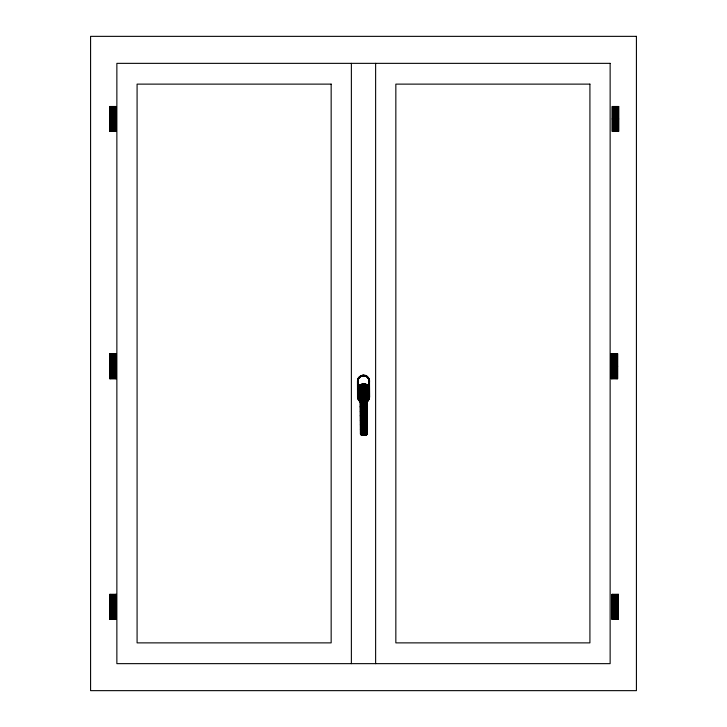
<?xml version="1.0" encoding="UTF-8"?>
<svg xmlns="http://www.w3.org/2000/svg" width="727" height="727" viewBox="0 0 727 727"><rect width="100%" height="100%" fill="white"/><g stroke="black" fill="none" stroke-linecap="round" stroke-linejoin="round"><path stroke-width="1.09" d="M360.383 401.486C359.701 395.642 357.121 379.34 367.653 387.6M360.274 393.171L358.929 390.599L360.338 393.252C354.267 387.491 362.609 380.603 367.989 385.392C366.526 388.427 366.099 410.282 369.18 396.715L369.18 381.375C369.616 373.905 357.457 373.905 357.893 381.375L357.938 397.487L360.101 401.331M360.801 434.01L362.046 435.082L360.41 434.019L359.929 394.17L363.591 393.371L367.262 394.125L367.017 401.422L367.144 397.469L367.071 400.986L360.228 401.004L359.529 385.128L360.465 386.455L360.756 434.01C361.492 436.1 366.353 435.864 367.271 433.974L367.017 395.334L367.553 385.083L366.635 386.41L367.626 387.645L367.071 401.34L366.29 396.651L360.219 396.878L360.265 401.458L360.183 400.568M363 435.064L362.482 384.001M362.691 434.382L363.791 435.055L366.844 434.701L367.208 433.974L360.41 434.019L361.555 435.091L360.946 434.01L360.656 386.382L359.983 384.847L360.874 386.21L361.165 434.01L361.673 435.091M366.899 401.449L366.672 392.253L364.654 391.898L359.865 392.78L360.228 401.004L360.492 390.89L364.645 390.454L367.371 391.399L367.09 398.46L366.762 397.96L367.299 392.943L367.017 401.422L367.826 401.131L366.572 402.122M360.51 393.743L360.156 398.505L366.708 398.296L367.008 400.931L367.335 393.734L368.425 390.145L368.271 385.728L367.162 386.791L367.617 387.673L368.398 386.155L367.48 387.309L367.171 394.016L366.644 388.245L362.482 387.764L359.62 388.954L358.82 385.792C361.873 389.427 358.947 415.662 360.501 392.289M367.553 385.083L366.871 387.037L367.099 433.974L365.654 435.055L366.535 434.373M367.19 397.015L367.226 395.552L366.499 395.143L360.519 395.234L360.21 401.44L360.174 400.632M363.536 434.373L364.236 435.064L364.063 383.947L364.618 385.646L364.082 385.683L365.517 385.873L366.135 384.356L365.872 386.073L367.598 387.7L368.271 385.728L367.353 386.973L367.617 387.673C366.108 385.056 361.028 385.092 359.502 387.727L359.947 386.837L359.102 385.446L359.465 387.655M360.474 388.282L360.029 394.061C358.902 392.653 361.128 384.519 359.492 387.7L358.702 386.219L359.529 387.854L360.883 386.9L363.555 386.464L366.226 386.864L367.589 387.8L366.226 386.473L363.545 385.992L360.874 386.51L359.52 387.755L360.656 386.382L363.009 385.692L363.536 383.947L364.082 385.592M360.228 398.378L360.119 397.569L360.119 399.041M360.474 387.109L359.965 392.671L360.465 386.755M364.372 434.373L364.118 435.064M357.793 398.314L360.519 402.104L358.72 400.522L357.52 397.542L357.475 381.357C357.012 374.868 367.09 372.724 369.107 378.985L368.58 379.212L368.943 397.46L366.862 401.177L367.226 401.677M357.775 380.575L357.775 397.505L359.992 401.468M359.847 401.677L360.21 401.177L358.12 397.46L358.075 381.375C357.657 375.523 366.699 373.587 368.58 379.212M368.325 400.504L369.552 397.542L369.57 396.724L368.998 396.706M367.19 397.315L367.171 398.105M360.274 400.977L360.537 398.341M360.528 396.769L360.21 399.723L367.117 399.714M367.035 400.622L367.071 401.395L367.135 398.996L366.881 400.913M366.862 434.701L367.217 433.974L366.526 434.946L361.555 435.091L360.601 434.41L360.547 399.623M365.308 435.055L365.817 433.974L365.626 384.192C363.455 385.964 367.826 387.446 367.099 384.801L366.226 386.173L366.517 433.974L365.654 435.055L367.09 433.974M368.425 390.145L366.626 395.97L367.317 395.106M364.245 375.795L364.327 375.177M358.72 390.208L359.747 393.034L360.038 397.396L360.483 389.554L366.244 389.354L367.435 390.117L367.262 391.271L366.444 386.755L362.473 386.273L359.656 387.573M364.154 434.373C364.209 435.791 361.001 435.082 360.465 434.019L367.135 434.373M366.772 394.625L367.299 392.943L366.599 393.661M369.152 398.278L369.152 379.812M369.434 397.524L369.034 399.068M367.553 392.353L368.225 390.535L367.399 392.571L368.153 390.681L367.708 392.107M367.762 391.78L368.071 390.826L367.326 392.671M366.662 390.853L367.053 399.832M364.945 375.941L365.108 375.341L365.845 375.632L366.553 375.986L366.263 376.504M366.926 395.642L366.962 393.48M359.529 387.854L360.656 386.473M360.119 396.987L360.328 394.034L359.083 390.881L360.228 393.525L360.201 395.006L359.347 391.399L360.356 396.415M363.009 385.692L362.473 385.664L363.009 383.956L363.582 435.064M357.92 379.812L359.992 376.622M364.736 434.373L364.309 435.064M365.626 376.177L365.854 375.605M364.999 434.373L364.754 435.064M366.762 434.701L366.144 435.064L366.735 433.974L366.444 386.346L367.099 384.801M367.435 392.98L366.681 395.334M365.781 434.373L364.936 435.055L365.081 385.937L365.872 386.01L366.626 384.565L365.872 386.191L366.172 433.974L365.59 435.055M358.384 378.304L357.584 381.366L357.584 396.724L357.702 398.332L358.266 398.178M368.571 399.714L368.907 399.014M366.808 397.151L366.653 389.518M366.844 393.216L367.253 392.78L366.79 393.153M360.21 376.913L359.847 376.413L359.265 376.977L358.311 378.258L358.811 378.558M368.253 400.45L368.689 399.786M360.474 386.918L359.901 391.317L360.492 390.89M366.862 376.913L367.226 376.413M359.529 385.128L360.228 386.8L359.711 390.172M366.317 434.946L366.926 433.974L366.635 386.573L367.589 387.8M366.681 393.507L367.19 392.88M367.253 392.78L367.044 393.162M368.153 400.368L366.508 402.022M367.826 401.131L368.344 400.522L367.862 400.141M359.829 390.026L360.483 389.554M366.526 434.946L366.772 416.853M358.72 400.522L359.202 400.141M367.862 377.94L368.344 377.567M359.91 376.513L360.565 376.068M360.247 406.829L366.717 406.875M367.171 420.279L360.347 420.315L360.974 420.206M368.262 378.558L368.789 378.24M358.311 399.832L358.811 399.532M360.628 376.186L362.773 375.432M357.929 399.114L358.493 398.878M360.519 395.234L360.074 395.506L359.956 394.607M361.573 386.092L360.465 386.455L359.983 384.847M363.391 435.073L363.318 434.373M368.807 379.903L369.398 379.748L369.134 378.976M361.028 429.012L360.383 429.239L366.844 429.012M364.082 385.819L365.081 385.746L365.118 384.074L364.618 385.646L364.59 383.992M368.943 380.63L369.552 380.548L369.398 379.748L369.598 396.733M358.12 397.46L357.52 397.542M366.69 402.404L360.274 402.394M361.219 386.219L360.456 384.601L361.219 386.046L361.519 434.001L362.11 435.082L361.155 434.41M361.001 424.623L360.356 424.786L366.826 424.604M360.301 415.808L360.946 415.78L360.874 403.585M364.618 385.864L365.081 385.828M362.755 375.296L363.536 375.25M362.391 435.073L361.864 434.001L361.446 384.219L362.019 385.764L362.7 435.073L361.919 434.392M366.744 411.309L360.292 411.309L360.919 411.346M368.998 381.375L369.598 381.357M362.019 385.964L361.219 386.046L360.937 384.392L361.573 385.901L362.473 385.883M357.502 396.724L358.075 396.706M366.817 415.789L363.727 415.826M362.655 415.835L360.365 415.826M109.732 118.946L116.202 118.946M612.225 118.946L618.686 118.946M109.732 366.254L116.202 366.254M611.171 366.254L617.641 366.254M109.732 606.827L116.202 606.827M611.934 606.827L618.404 606.827M364.191 435.055L364.918 433.974L364.618 385.737M357.475 381.357L358.075 381.375M360.892 406.929L360.247 406.866M363.536 375.386L366.444 376.186L368.571 378.367M357.52 380.548L358.12 380.63M368.943 397.46L369.516 397.542M363.009 385.828L362.019 385.764L361.955 384.092L362.473 385.664M366.708 398.296L367.071 399.05M357.675 379.748L358.266 379.903M368.807 398.178L369.398 398.341M361.219 434.973L360.601 434.019M357.929 378.976L358.493 379.212M368.58 398.878L369.134 399.114M366.672 392.253L367.208 392.616L366.635 387.064M366.644 388.245L367.517 388.9L366.881 386.755M360.21 399.877L360.11 398.959M368.262 399.532L368.762 399.832M363.455 435.073L362.955 434.382M366.635 386.882L367.453 387.518M358.72 377.567L359.202 377.94M367.153 376.513L369.28 379.776M359.892 392.716L360.392 393.198M359.992 392.925L360.392 393.352M366.635 386.573L367.435 390.117M366.635 386.709L367.317 389.981M360.228 393.525L359.156 391.026L360.101 394.243M360.056 393.043L359.229 391.171L359.411 391.835M360.501 375.959L360.81 376.504M361.219 375.605L361.446 376.177M361.964 375.341L362.119 375.941M362.746 375.177L362.828 375.795M366.681 393.698L367.071 400.986M366.69 395.197L367.053 399.677M360.047 397.36L360.101 398.269M367.126 396.497L367.199 397.351M369.516 380.548L369.489 396.724M360.228 386.8L360.392 400.95M363.536 383.947L363.845 435.055M618.577 106.487L618.577 131.414M618.259 106.487L618.259 131.414M618.295 594.368L618.295 619.286M617.977 594.368L617.977 619.286M617.741 106.487L617.741 131.414M617.532 353.785L617.532 378.712M617.459 594.368L617.459 619.286M617.214 353.785L617.214 378.712M617.078 106.487L617.078 131.414M616.696 353.785L616.696 378.712M616.787 594.368L616.787 619.286M616.296 106.487L616.296 131.414M616.023 353.785L616.023 378.712M616.014 594.368L616.014 619.286M615.46 106.487L615.46 131.414M615.242 353.785L615.242 378.712M615.169 594.368L615.169 619.286M614.615 106.487L614.615 131.414M614.406 353.785L614.406 378.712M614.333 594.368L614.333 619.286M613.842 106.487L613.842 131.414M613.57 353.785L613.57 378.712M613.552 594.368L613.552 619.286M613.17 106.487L613.17 131.414M612.788 353.785L612.788 378.712M612.888 594.368L612.888 619.286M612.652 106.487L612.652 131.414M612.334 106.487L612.334 131.414M612.37 594.368L612.37 619.286M612.125 353.785L612.125 378.712M612.052 594.368L612.052 619.286M611.607 353.785L611.607 378.712M611.28 353.785L611.28 378.712M375.632 63.349L375.632 663.651M363.536 375.123L363.536 375.75M351.368 63.349L351.368 663.651M116.093 106.487L116.093 131.414M116.093 353.785L116.093 378.712M116.093 594.368L116.093 619.286M115.766 106.487L115.766 131.414M115.766 353.785L115.766 378.712M115.766 594.368L115.766 619.286M115.257 106.487L115.257 131.414M115.257 353.785L115.257 378.712M115.257 594.368L115.257 619.286M114.584 106.487L114.584 131.414M114.584 353.785L114.584 378.712M114.584 594.368L114.584 619.286M113.803 106.487L113.803 131.414M113.803 353.785L113.803 378.712M113.803 594.368L113.803 619.286M112.967 106.487L112.967 131.414M112.967 353.785L112.967 378.712M112.967 594.368L112.967 619.286M112.131 106.487L112.131 131.414M112.131 353.785L112.131 378.712M112.131 594.368L112.131 619.286M111.349 106.487L111.349 131.414M111.349 353.785L111.349 378.712M111.349 594.368L111.349 619.286M110.686 106.487L110.686 131.414M110.686 353.785L110.686 378.712M110.686 594.368L110.686 619.286M110.168 106.487L110.168 131.414M110.168 353.785L110.168 378.712M110.168 594.368L110.168 619.286M109.841 106.487L109.841 131.414M109.841 353.785L109.841 378.712M109.841 594.368L109.841 619.286M636.416 36.35L90.584 36.35L90.584 690.65L636.416 690.65L636.416 36.35M610.135 63.349L116.865 63.349L116.865 663.651L610.135 663.651L610.135 63.349M331.158 84.123L137.085 84.123L137.085 642.877L331.158 642.877L331.158 84.123M589.915 84.123L395.842 84.123L395.842 642.877L589.915 642.877L589.915 84.123M116.202 106.487L109.732 106.487L109.732 131.414L116.202 131.414L116.202 106.487M618.686 106.487L612.225 106.487L612.225 131.414L618.686 131.414L618.686 106.487M116.202 353.785L109.732 353.785L109.732 378.712L116.202 378.712L116.202 353.785M617.641 353.785L611.171 353.785L611.171 378.712L617.641 378.712L617.641 353.785M116.202 594.368L109.732 594.368L109.732 619.286L116.202 619.286L116.202 594.368M618.404 594.368L611.934 594.368L611.934 619.286L618.404 619.286L618.404 594.368"/></g></svg>
